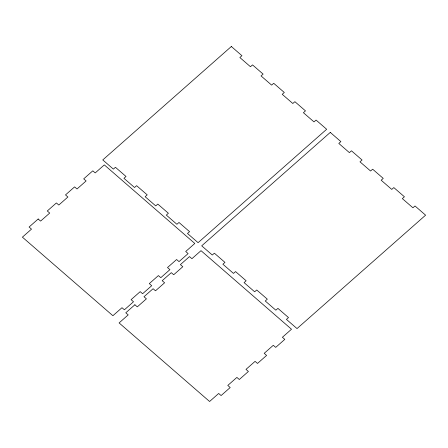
<?xml version="1.0" encoding="UTF-8"?>
<svg xmlns="http://www.w3.org/2000/svg" width="448" height="448" viewBox="0 0 448 448"><rect width="100%" height="100%" fill="white"/><g stroke="black" fill="none" stroke-linecap="round" stroke-linejoin="round"><path stroke-width="0.67" d="M231.347 46.502L102.771 159.925L113.361 169.12L115.433 167.289L126.022 176.484L123.95 178.315L134.54 187.51L136.618 185.679L147.207 194.874L145.135 196.706L155.725 205.901L157.797 204.07L168.386 213.27L166.314 215.096L176.904 224.291L178.982 222.466L189.571 231.661L187.494 233.486L198.089 242.682L326.665 129.265L316.07 120.07L313.998 121.901L303.408 112.706L305.48 110.874L294.89 101.679L292.818 103.505L282.229 94.31L284.301 92.484L273.711 83.289L271.634 85.114L261.044 75.919L263.116 74.094L252.526 64.893L250.454 66.724L239.865 57.529L241.937 55.698L231.347 46.502M38.192 218.999L29.086 227.03L31.5 229.124L22.4 237.154L112.89 315.722L121.99 307.698L124.404 309.792L133.51 301.762L131.096 299.667L140.196 291.637L142.61 293.731L151.71 285.706L149.296 283.612L158.402 275.582L160.815 277.676L169.915 269.646L167.502 267.551L176.602 259.521L179.015 261.621L188.115 253.59L185.707 251.496L194.807 243.466L104.317 164.898L95.211 172.922L92.803 170.828L83.698 178.858L86.111 180.953L77.011 188.983L74.598 186.889L65.498 194.914L67.911 197.008L58.806 205.038L56.392 202.944L47.292 210.974L49.706 213.069L40.606 221.099L38.192 218.999M134.882 304.774L125.782 312.799L128.195 314.894L119.095 322.924L209.586 401.498L218.686 393.467L221.099 395.562L230.199 387.531L227.786 385.437L236.891 377.412L239.305 379.506L248.405 371.476L245.991 369.382L255.091 361.351L257.505 363.446L266.605 355.421L264.197 353.321L273.297 345.296L275.71 347.39L284.81 339.36L282.397 337.266L291.502 329.235L201.006 250.667L191.906 258.698L189.493 256.598L180.393 264.628L182.806 266.722L173.701 274.753L171.293 272.658L162.187 280.689L164.601 282.783L155.501 290.808L153.087 288.714L143.987 296.744L146.401 298.838L137.295 306.869L134.882 304.774M330.282 132.406L201.706 245.829L212.296 255.024L214.374 253.193L224.963 262.388L222.886 264.219L233.481 273.414L235.553 271.583L246.142 280.778L244.07 282.61L254.66 291.805L256.732 289.974L267.327 299.174L265.25 301L275.845 310.195L277.917 308.37L288.506 317.565L286.434 319.39L297.024 328.586L425.6 215.169L415.01 205.974L412.933 207.805L402.343 198.61L404.421 196.778L393.826 187.583L391.754 189.409L381.164 180.214L383.236 178.388L372.646 169.193L370.574 171.018L359.979 161.823L362.057 159.998L351.462 150.797L349.39 152.628L338.8 143.433L340.872 141.602L330.282 132.406"/></g></svg>
